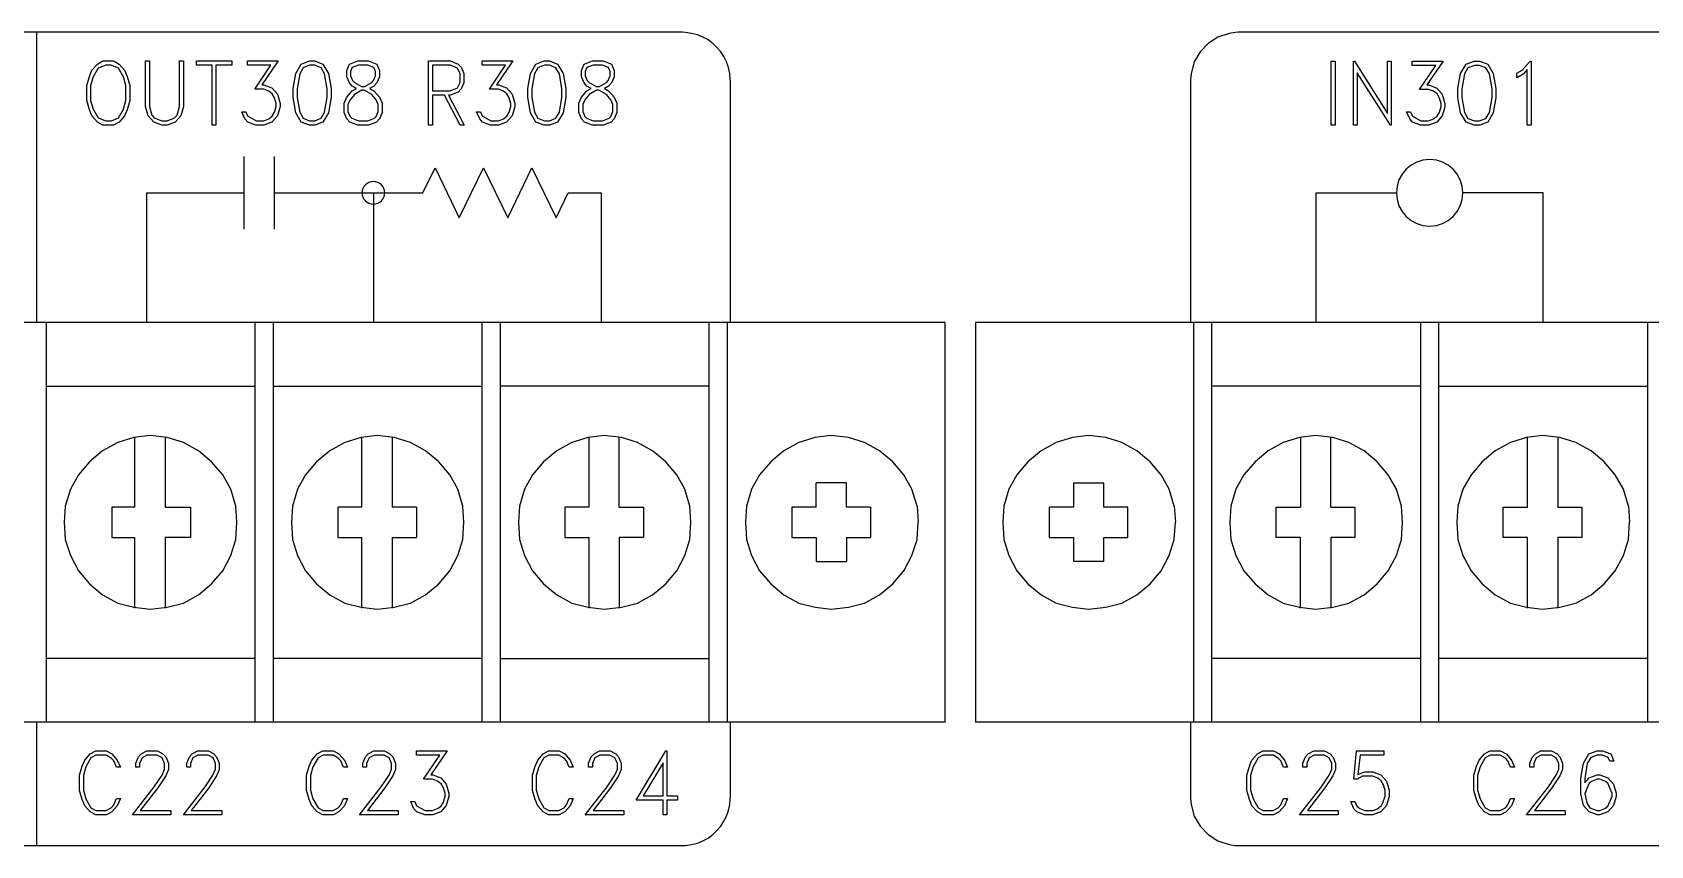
# Model space of a CAD drawing. Extents: x 3.4 to 20.6, y 5.2 to 12.5.
# Drawn here: x 11.954 to 14.627, y 7.528 to 8.871 of the extents above; entities that cross this region are included whole.
import ezdxf

# ---------------------------------------------------------------- set-up
doc = ezdxf.new("R2010")
doc.units = 0
doc.header["$MEASUREMENT"] = 0
doc.layers.get('0').update_dxf_attribs({"linetype": 'CONTINUOUS'})

msp = doc.modelspace()

# ---------------------------------------------------------------- linework, layer by layer
for points in [[(13.1067, 8.3917), (13.1067, 8.3934), (13.1067, 8.3986), (13.1067, 8.4068), (13.1067, 8.4179), (13.1067, 8.4314), (13.1067, 8.4472), (13.1067, 8.4649), (13.1067, 8.4843), (13.1067, 8.5051), (13.1067, 8.5269), (13.1067, 8.5727), (13.1067, 8.6194), (13.1067, 8.6648), (13.1067, 8.6862), (13.1067, 8.7064), (13.1067, 8.7252), (13.1067, 8.7422), (13.1067, 8.7571), (13.1067, 8.7697), (13.1067, 8.7796), (13.1067, 8.7867), (13.1067, 8.7905), (13.1067, 8.7911), (13.1066, 8.7932), (13.1057, 8.8033), (13.1036, 8.8131), (13.1004, 8.8223), (13.0961, 8.831), (13.0908, 8.839), (13.0846, 8.8464), (13.0776, 8.8529), (13.0698, 8.8586), (13.0613, 8.8633), (13.0523, 8.867), (13.0428, 8.8695), (13.0328, 8.8709), (13.0277, 8.8712), (13.0266, 8.8712), (13.0254, 8.8712), (13.023, 8.8712), (13.0194, 8.8712), (13.0145, 8.8712), (13.0085, 8.8712), (13.0012, 8.8712), (12.9927, 8.8712), (12.9831, 8.8712), (12.9723, 8.8712), (12.9603, 8.8712), (12.9472, 8.8712), (12.9329, 8.8712), (12.9176, 8.8712), (12.9011, 8.8712), (12.8836, 8.8712), (12.865, 8.8712), (12.8245, 8.8712), (12.7799, 8.8712), (12.7312, 8.8712), (12.6786, 8.8712), (12.622, 8.8712), (12.5617, 8.8712), (12.4978, 8.8712), (12.4302, 8.8712), (12.3592, 8.8712), (12.2848, 8.8712), (12.2072, 8.8712), (12.1263, 8.8712), (12.0424, 8.8712), (11.9555, 8.8712), (11.8658, 8.8712)], [(11.9612, 8.3917), (11.9612, 8.8712)], [(14.6559, 8.8712), (14.5984, 8.8712), (14.5428, 8.8712), (14.4893, 8.8712), (14.4379, 8.8712), (14.3886, 8.8712), (14.3416, 8.8712), (14.2969, 8.8712), (14.2545, 8.8712), (14.2146, 8.8712), (14.1772, 8.8712), (14.1423, 8.8712), (14.1101, 8.8712), (14.0805, 8.8712), (14.0537, 8.8712), (14.0298, 8.8712), (14.0087, 8.8712), (13.9906, 8.8712), (13.9755, 8.8712), (13.9635, 8.8712), (13.9547, 8.8712), (13.9491, 8.8712), (13.9456, 8.8712), (13.9405, 8.8709), (13.9305, 8.8695), (13.912, 8.8633), (13.8958, 8.8529), (13.8826, 8.839), (13.873, 8.8223), (13.8676, 8.8033), (13.8667, 8.7932), (13.8667, 8.7867), (13.8667, 8.7796), (13.8667, 8.7697), (13.8667, 8.7571), (13.8667, 8.7422), (13.8667, 8.7252), (13.8667, 8.7064), (13.8667, 8.6648), (13.8667, 8.5727), (13.8667, 8.5269), (13.8667, 8.4843), (13.8667, 8.4649), (13.8667, 8.4472), (13.8667, 8.4314), (13.8667, 8.4179), (13.8667, 8.4068), (13.8667, 8.3986), (13.8667, 8.3934), (13.8667, 8.3917)], [(12.1148, 8.7584), (12.1103, 8.7433), (12.106, 8.7331), (12.0971, 8.723), (12.0881, 8.7179), (12.0703, 8.7179), (12.0613, 8.723), (12.0524, 8.7331), (12.0481, 8.7433), (12.0436, 8.7584), (12.0436, 8.7834), (12.0481, 8.7985), (12.0524, 8.8087), (12.0613, 8.8188), (12.0703, 8.8239), (12.0881, 8.8239), (12.0971, 8.8188), (12.106, 8.8087), (12.1103, 8.7985), (12.1148, 8.7834), (12.1148, 8.7584)], [(12.2034, 8.7485), (12.1989, 8.7332), (12.1899, 8.723), (12.1766, 8.7179), (12.1677, 8.7179), (12.1543, 8.723), (12.1453, 8.7332), (12.1409, 8.7485), (12.1409, 8.8239), (12.1471, 8.8239), (12.1471, 8.7488), (12.1514, 8.7344), (12.1553, 8.7299), (12.1679, 8.725), (12.1763, 8.725), (12.1889, 8.7299), (12.1929, 8.7344), (12.1971, 8.7488), (12.1971, 8.8239), (12.2034, 8.8239), (12.2034, 8.7485)], [(12.2832, 8.8168), (12.2572, 8.8168), (12.2572, 8.7179), (12.251, 8.7179), (12.251, 8.8168), (12.225, 8.8168), (12.225, 8.8239), (12.2832, 8.8239), (12.2832, 8.8168)], [(12.3631, 8.7485), (12.3587, 8.7332), (12.3496, 8.723), (12.3363, 8.7179), (12.3231, 8.7179), (12.3097, 8.723), (12.305, 8.7282), (12.3, 8.7399), (12.3065, 8.7399), (12.3094, 8.733), (12.3234, 8.725), (12.336, 8.725), (12.3443, 8.7283), (12.3501, 8.7327), (12.354, 8.7393), (12.3568, 8.7488), (12.3568, 8.7534), (12.354, 8.7629), (12.3501, 8.7696), (12.3443, 8.7739), (12.336, 8.7772), (12.3212, 8.7772), (12.348, 8.8168), (12.3092, 8.8168), (12.3092, 8.8239), (12.3601, 8.8239), (12.333, 8.7844), (12.3363, 8.7844), (12.3496, 8.7793), (12.3587, 8.769), (12.3631, 8.7537), (12.3631, 8.7485)], [(12.4473, 8.7633), (12.443, 8.7383), (12.4339, 8.723), (12.4205, 8.7179), (12.4115, 8.7179), (12.3981, 8.723), (12.3891, 8.7383), (12.3847, 8.7633), (12.3847, 8.7785), (12.3891, 8.8034), (12.3981, 8.8188), (12.4115, 8.8239), (12.4205, 8.8239), (12.4339, 8.8188), (12.443, 8.8034), (12.4473, 8.7785), (12.4473, 8.7633)], [(12.5314, 8.7385), (12.527, 8.7282), (12.5223, 8.723), (12.509, 8.7179), (12.4914, 8.7179), (12.4781, 8.723), (12.4734, 8.7282), (12.4689, 8.7385), (12.4689, 8.7539), (12.4734, 8.7642), (12.4822, 8.7743), (12.4893, 8.7783), (12.4822, 8.7823), (12.4776, 8.7875), (12.4733, 8.7978), (12.4733, 8.8083), (12.4778, 8.8188), (12.4914, 8.8239), (12.509, 8.8239), (12.5226, 8.8188), (12.5271, 8.8083), (12.5271, 8.7978), (12.5227, 8.7875), (12.5181, 8.7823), (12.511, 8.7783), (12.5181, 8.7743), (12.527, 8.7642), (12.5314, 8.7539), (12.5314, 8.7385)], [(12.6673, 8.7179), (12.6606, 8.7179), (12.6347, 8.7673), (12.6146, 8.7673), (12.6146, 8.7179), (12.6084, 8.7179), (12.6084, 8.8239), (12.6441, 8.8239), (12.6574, 8.8188), (12.6621, 8.8137), (12.6665, 8.8033), (12.6665, 8.7879), (12.6621, 8.7776), (12.6574, 8.7724), (12.6441, 8.7673), (12.6414, 8.7673), (12.6673, 8.7179)], [(12.7507, 8.7485), (12.7463, 8.7332), (12.7372, 8.723), (12.7239, 8.7179), (12.7107, 8.7179), (12.6974, 8.723), (12.6927, 8.7282), (12.6876, 8.7399), (12.6941, 8.7399), (12.697, 8.733), (12.7111, 8.725), (12.7237, 8.725), (12.7319, 8.7283), (12.7377, 8.7327), (12.7416, 8.7393), (12.7444, 8.7488), (12.7444, 8.7534), (12.7416, 8.7629), (12.7377, 8.7696), (12.7319, 8.7739), (12.7237, 8.7772), (12.7088, 8.7772), (12.7356, 8.8168), (12.6968, 8.8168), (12.6968, 8.8239), (12.7477, 8.8239), (12.7206, 8.7844), (12.7239, 8.7844), (12.7372, 8.7793), (12.7463, 8.769), (12.7507, 8.7537), (12.7507, 8.7485)], [(12.8349, 8.7633), (12.8306, 8.7383), (12.8215, 8.723), (12.8081, 8.7179), (12.7992, 8.7179), (12.7857, 8.723), (12.7767, 8.7383), (12.7724, 8.7633), (12.7724, 8.7785), (12.7767, 8.8034), (12.7857, 8.8188), (12.7992, 8.8239), (12.8081, 8.8239), (12.8215, 8.8188), (12.8306, 8.8034), (12.8349, 8.7785), (12.8349, 8.7633)], [(12.919, 8.7385), (12.9146, 8.7282), (12.9099, 8.723), (12.8966, 8.7179), (12.879, 8.7179), (12.8657, 8.723), (12.861, 8.7282), (12.8565, 8.7385), (12.8565, 8.7539), (12.861, 8.7642), (12.8699, 8.7743), (12.8769, 8.7783), (12.8699, 8.7823), (12.8653, 8.7875), (12.8609, 8.7978), (12.8609, 8.8083), (12.8654, 8.8188), (12.879, 8.8239), (12.8966, 8.8239), (12.9102, 8.8188), (12.9148, 8.8083), (12.9148, 8.7978), (12.9103, 8.7875), (12.9057, 8.7823), (12.8986, 8.7783), (12.9057, 8.7743), (12.9146, 8.7642), (12.919, 8.7539), (12.919, 8.7385)], [(14.1055, 8.7177), (14.0992, 8.7177), (14.0992, 8.8238), (14.1055, 8.8238), (14.1055, 8.7177)], [(14.1984, 8.7177), (14.1968, 8.7177), (14.1421, 8.8043), (14.1421, 8.7177), (14.1358, 8.7177), (14.1358, 8.8238), (14.1373, 8.8238), (14.1921, 8.7372), (14.1921, 8.8238), (14.1984, 8.8238), (14.1984, 8.7177)], [(14.2869, 8.7483), (14.2825, 8.7331), (14.2734, 8.7228), (14.2601, 8.7177), (14.2469, 8.7177), (14.2335, 8.7228), (14.2288, 8.7281), (14.2237, 8.7397), (14.2303, 8.7397), (14.2332, 8.7328), (14.2472, 8.7249), (14.2598, 8.7249), (14.2681, 8.7282), (14.2739, 8.7325), (14.2778, 8.7391), (14.2806, 8.7487), (14.2806, 8.7533), (14.2778, 8.7627), (14.2739, 8.7694), (14.2681, 8.7738), (14.2598, 8.777), (14.245, 8.777), (14.2718, 8.8166), (14.233, 8.8166), (14.233, 8.8238), (14.2839, 8.8238), (14.2568, 8.7843), (14.2601, 8.7843), (14.2734, 8.7792), (14.2825, 8.7688), (14.2869, 8.7536), (14.2869, 8.7483)], [(14.371, 8.7632), (14.3668, 8.7382), (14.3577, 8.7228), (14.3443, 8.7177), (14.3353, 8.7177), (14.3219, 8.7228), (14.3129, 8.7382), (14.3085, 8.7632), (14.3085, 8.7783), (14.3129, 8.8033), (14.3219, 8.8187), (14.3353, 8.8238), (14.3443, 8.8238), (14.3577, 8.8187), (14.3668, 8.8033), (14.371, 8.7783), (14.371, 8.7632)], [(14.4293, 8.7177), (14.423, 8.7177), (14.423, 8.81), (14.4159, 8.8019), (14.4057, 8.7961), (14.4057, 8.8036), (14.4147, 8.8088), (14.4279, 8.8238), (14.4293, 8.8238), (14.4293, 8.7177)], [(12.1085, 8.7587), (12.1085, 8.7831), (12.1044, 8.7975), (12.0959, 8.8119), (12.0834, 8.8168), (12.075, 8.8168), (12.0625, 8.8119), (12.0541, 8.7975), (12.0499, 8.7831), (12.0499, 8.7587), (12.0541, 8.7443), (12.0625, 8.7299), (12.075, 8.725), (12.0844, 8.725), (12.0959, 8.7299), (12.1044, 8.7443), (12.1085, 8.7587)], [(12.441, 8.7636), (12.441, 8.7781), (12.4366, 8.8026), (12.4308, 8.8126), (12.4202, 8.8168), (12.4118, 8.8168), (12.4012, 8.8126), (12.3954, 8.8026), (12.391, 8.7781), (12.391, 8.7636), (12.3954, 8.7392), (12.4012, 8.7292), (12.4118, 8.725), (12.4202, 8.725), (12.4308, 8.7292), (12.4366, 8.7392), (12.441, 8.7636)], [(12.5208, 8.7995), (12.5208, 8.8065), (12.5181, 8.8129), (12.5079, 8.8168), (12.4924, 8.8168), (12.4822, 8.8129), (12.4795, 8.8065), (12.4795, 8.7995), (12.4828, 8.7917), (12.486, 8.7882), (12.4976, 8.7817), (12.5028, 8.7817), (12.5144, 8.7882), (12.5175, 8.7917), (12.5208, 8.7995)], [(12.6603, 8.7885), (12.6603, 8.8027), (12.6562, 8.8119), (12.6438, 8.8168), (12.6146, 8.8168), (12.6146, 8.7745), (12.6438, 8.7745), (12.6562, 8.7793), (12.6603, 8.7885)], [(12.8286, 8.7636), (12.8286, 8.7781), (12.8243, 8.8026), (12.8185, 8.8126), (12.8078, 8.8168), (12.7995, 8.8168), (12.7888, 8.8126), (12.783, 8.8026), (12.7786, 8.7781), (12.7786, 8.7636), (12.783, 8.7392), (12.7888, 8.7292), (12.7995, 8.725), (12.8078, 8.725), (12.8185, 8.7292), (12.8243, 8.7392), (12.8286, 8.7636)], [(12.9084, 8.7995), (12.9084, 8.8065), (12.9057, 8.8129), (12.8956, 8.8168), (12.88, 8.8168), (12.8699, 8.8129), (12.8671, 8.8065), (12.8671, 8.7995), (12.8705, 8.7917), (12.8736, 8.7882), (12.8852, 8.7817), (12.8904, 8.7817), (12.902, 8.7882), (12.9051, 8.7917), (12.9084, 8.7995)], [(14.3648, 8.7635), (14.3648, 8.778), (14.3604, 8.8025), (14.3546, 8.8125), (14.344, 8.8166), (14.3356, 8.8166), (14.3249, 8.8125), (14.3191, 8.8025), (14.3148, 8.778), (14.3148, 8.7635), (14.3191, 8.739), (14.3249, 8.729), (14.3356, 8.7249), (14.344, 8.7249), (14.3546, 8.729), (14.3604, 8.739), (14.3648, 8.7635)], [(12.5251, 8.7402), (12.5251, 8.7522), (12.5218, 8.7599), (12.5144, 8.7684), (12.502, 8.7754), (12.4983, 8.7754), (12.486, 8.7684), (12.4786, 8.7599), (12.4752, 8.7522), (12.4752, 8.7402), (12.4786, 8.7324), (12.4814, 8.7293), (12.4924, 8.725), (12.5079, 8.725), (12.5189, 8.7293), (12.5218, 8.7324), (12.5251, 8.7402)], [(12.9128, 8.7402), (12.9128, 8.7522), (12.9095, 8.7599), (12.902, 8.7684), (12.8896, 8.7754), (12.8859, 8.7754), (12.8736, 8.7684), (12.8662, 8.7599), (12.8628, 8.7522), (12.8628, 8.7402), (12.8662, 8.7324), (12.869, 8.7293), (12.88, 8.725), (12.8956, 8.725), (12.9065, 8.7293), (12.9095, 8.7324), (12.9128, 8.7402)], [(12.3034, 8.666), (12.3034, 8.546)], [(12.3534, 8.666), (12.3534, 8.546)], [(12.3534, 8.606), (12.599, 8.606), (12.619, 8.6473), (12.659, 8.5648), (12.699, 8.6473), (12.739, 8.5648), (12.779, 8.6473), (12.819, 8.5648), (12.839, 8.606), (12.8932, 8.606), (12.8932, 8.3917)], [(12.1432, 8.3917), (12.1432, 8.606), (12.3034, 8.606)], [(12.5171, 8.606), (12.5171, 8.3917)], [(14.0742, 8.3917), (14.0742, 8.606), (14.2067, 8.606)], [(14.4492, 8.3917), (14.4492, 8.606), (14.3167, 8.606)], [(13.4617, 7.7317), (13.4617, 8.3917), (3.7117, 8.3917), (3.7117, 7.7317)], [(11.9767, 8.3917), (11.9767, 7.7317)], [(12.3217, 7.7317), (12.3217, 8.3917)], [(12.3517, 8.3917), (12.3517, 7.7317)], [(12.6967, 7.7317), (12.6967, 8.3917)], [(12.7267, 8.3917), (12.7267, 7.7317)], [(13.0717, 7.7317), (13.0717, 8.3917)], [(13.1017, 8.3917), (13.1017, 7.7317)], [(20.2617, 7.7317), (20.2617, 8.3917), (13.5117, 8.3917), (13.5117, 7.7317)], [(13.8717, 8.3917), (13.8717, 7.7317)], [(13.9017, 7.7317), (13.9017, 8.3917)], [(14.2467, 8.3917), (14.2467, 7.7317)], [(14.2767, 7.7317), (14.2767, 8.3917)], [(14.6217, 8.3917), (14.6217, 7.7317)], [(11.9767, 8.2867), (12.3217, 8.2867)], [(12.3517, 8.2867), (12.6967, 8.2867)], [(13.0717, 8.2867), (12.7267, 8.2867)], [(14.2467, 8.2867), (13.9017, 8.2867)], [(14.2767, 8.2867), (14.6217, 8.2867)], [(12.2917, 8.0617), (12.29, 8.0883), (12.2817, 8.1167), (12.2683, 8.14), (12.25, 8.1617), (12.2283, 8.18), (12.2033, 8.1933), (12.1767, 8.2017), (12.1483, 8.205), (12.1217, 8.2017), (12.095, 8.1933), (12.07, 8.18), (12.0483, 8.1617), (12.03, 8.14), (12.0167, 8.1167), (12.0083, 8.0883), (12.0067, 8.0617), (12.0083, 8.0333), (12.0167, 8.0067), (12.03, 7.9817), (12.0483, 7.96), (12.07, 7.9417), (12.095, 7.9283), (12.1217, 7.9217), (12.1483, 7.9183), (12.1767, 7.9217), (12.2033, 7.9283), (12.2283, 7.9417), (12.25, 7.96), (12.2683, 7.9817), (12.2817, 8.0067), (12.29, 8.0333), (12.2917, 8.0617)], [(12.1233, 8.0867), (12.1233, 8.2017)], [(12.1733, 8.2017), (12.1733, 8.0867)], [(12.6667, 8.0617), (12.665, 8.0883), (12.6567, 8.1167), (12.6433, 8.14), (12.625, 8.1617), (12.6033, 8.18), (12.5783, 8.1933), (12.5517, 8.2017), (12.5233, 8.205), (12.4967, 8.2017), (12.47, 8.1933), (12.445, 8.18), (12.4233, 8.1617), (12.405, 8.14), (12.3917, 8.1167), (12.3833, 8.0883), (12.3817, 8.0617), (12.3833, 8.0333), (12.3917, 8.0067), (12.405, 7.9817), (12.4233, 7.96), (12.445, 7.9417), (12.47, 7.9283), (12.4967, 7.9217), (12.5233, 7.9183), (12.5517, 7.9217), (12.5783, 7.9283), (12.6033, 7.9417), (12.625, 7.96), (12.6433, 7.9817), (12.6567, 8.0067), (12.665, 8.0333), (12.6667, 8.0617)], [(12.4983, 8.0867), (12.4983, 8.2017)], [(12.5483, 8.2017), (12.5483, 8.0867)], [(13.0417, 8.0617), (13.04, 8.0883), (13.0317, 8.1167), (13.0183, 8.14), (13, 8.1617), (12.9783, 8.18), (12.9533, 8.1933), (12.9267, 8.2017), (12.8983, 8.205), (12.8717, 8.2017), (12.845, 8.1933), (12.82, 8.18), (12.7983, 8.1617), (12.78, 8.14), (12.7667, 8.1167), (12.7583, 8.0883), (12.7567, 8.0617), (12.7583, 8.0333), (12.7667, 8.0067), (12.78, 7.9817), (12.7983, 7.96), (12.82, 7.9417), (12.845, 7.9283), (12.8717, 7.9217), (12.8983, 7.9183), (12.9267, 7.9217), (12.9533, 7.9283), (12.9783, 7.9417), (13, 7.96), (13.0183, 7.9817), (13.0317, 8.0067), (13.04, 8.0333), (13.0417, 8.0617)], [(12.8733, 8.0867), (12.8733, 8.2017)], [(12.9233, 8.0867), (12.9233, 8.2017)], [(13.415, 8.0883), (13.4067, 8.1167), (13.3933, 8.14), (13.375, 8.1617), (13.3533, 8.18), (13.3283, 8.1933), (13.3017, 8.2017), (13.2733, 8.205), (13.2467, 8.2017), (13.22, 8.1933), (13.195, 8.18), (13.1733, 8.1617), (13.155, 8.14), (13.1417, 8.1167), (13.1333, 8.0883), (13.1317, 8.0617), (13.1333, 8.0333), (13.1417, 8.0067), (13.155, 7.9817), (13.1733, 7.96), (13.195, 7.9417), (13.22, 7.9283), (13.2467, 7.9217), (13.2733, 7.9183), (13.3017, 7.9217), (13.3283, 7.9283), (13.3533, 7.9417), (13.375, 7.96), (13.3933, 7.9817), (13.4067, 8.0067), (13.415, 8.0333), (13.4167, 8.0617)], [(13.84, 8.0883), (13.8317, 8.1167), (13.8183, 8.14), (13.8, 8.1617), (13.7783, 8.18), (13.7533, 8.1933), (13.7267, 8.2017), (13.6983, 8.205), (13.6717, 8.2017), (13.645, 8.1933), (13.62, 8.18), (13.5983, 8.1617), (13.58, 8.14), (13.5667, 8.1167), (13.5583, 8.0883), (13.5567, 8.0617), (13.5583, 8.0333), (13.5667, 8.0067), (13.58, 7.9817), (13.5983, 7.96), (13.62, 7.9417), (13.645, 7.9283), (13.6717, 7.9217), (13.6983, 7.9183), (13.7267, 7.9217), (13.7533, 7.9283), (13.7783, 7.9417), (13.8, 7.96), (13.8183, 7.9817), (13.8317, 8.0067), (13.84, 8.0333), (13.8417, 8.0617)], [(14.2167, 8.0617), (14.215, 8.0883), (14.2067, 8.1167), (14.1933, 8.14), (14.175, 8.1617), (14.1533, 8.18), (14.1283, 8.1933), (14.1017, 8.2017), (14.0733, 8.205), (14.0467, 8.2017), (14.02, 8.1933), (13.995, 8.18), (13.9733, 8.1617), (13.955, 8.14), (13.9417, 8.1167), (13.9333, 8.0883), (13.9317, 8.0617), (13.9333, 8.0333), (13.9417, 8.0067), (13.955, 7.9817), (13.9733, 7.96), (13.995, 7.9417), (14.02, 7.9283), (14.0467, 7.9217), (14.0733, 7.9183), (14.1017, 7.9217), (14.1283, 7.9283), (14.1533, 7.9417), (14.175, 7.96), (14.1933, 7.9817), (14.2067, 8.0067), (14.215, 8.0333), (14.2167, 8.0617)], [(14.0483, 8.2017), (14.0483, 8.0867)], [(14.0983, 8.0867), (14.0983, 8.2017)], [(14.59, 8.0883), (14.5817, 8.1167), (14.5683, 8.14), (14.55, 8.1617), (14.5283, 8.18), (14.5033, 8.1933), (14.4767, 8.2017), (14.4483, 8.205), (14.4217, 8.2017), (14.395, 8.1933), (14.37, 8.18), (14.3483, 8.1617), (14.33, 8.14), (14.3167, 8.1167), (14.3083, 8.0883), (14.3067, 8.0617), (14.3083, 8.0333), (14.3167, 8.0067), (14.33, 7.9817), (14.3483, 7.96), (14.37, 7.9417), (14.395, 7.9283), (14.4217, 7.9217), (14.4483, 7.9183), (14.4767, 7.9217), (14.5033, 7.9283), (14.5283, 7.9417), (14.55, 7.96), (14.5683, 7.9817), (14.5817, 8.0067), (14.59, 8.0333), (14.5917, 8.0617)], [(14.4233, 8.0867), (14.4233, 8.2017)], [(14.4733, 8.2017), (14.4733, 8.0867), (14.5133, 8.0867), (14.5133, 8.0367), (14.4733, 8.0367)], [(13.2983, 8.1267), (13.2483, 8.1267)], [(13.2483, 8.0867), (13.2483, 8.1267)], [(13.2983, 8.0867), (13.2983, 8.1267)], [(13.6733, 8.1267), (13.7233, 8.1267)], [(13.6733, 8.1267), (13.6733, 8.0867)], [(13.7233, 8.0867), (13.7233, 8.1267)], [(12.1233, 8.0867), (12.085, 8.0867)], [(12.085, 8.0867), (12.085, 8.0367), (12.1233, 8.0367)], [(12.1733, 8.0867), (12.215, 8.0867)], [(12.215, 8.0867), (12.215, 8.0367)], [(12.4983, 8.0867), (12.4583, 8.0867)], [(12.4583, 8.0867), (12.4583, 8.0367), (12.4983, 8.0367)], [(12.5883, 8.0867), (12.5483, 8.0867)], [(12.5883, 8.0867), (12.5883, 8.0367)], [(12.8733, 8.0867), (12.8333, 8.0867)], [(12.8333, 8.0867), (12.8333, 8.0367), (12.8733, 8.0367)], [(12.9233, 8.0867), (12.9633, 8.0867)], [(12.9633, 8.0867), (12.9633, 8.0367)], [(13.2483, 8.0867), (13.2083, 8.0867), (13.2083, 8.0367)], [(13.3383, 8.0867), (13.2983, 8.0867)], [(13.3383, 8.0867), (13.3383, 8.0367)], [(13.415, 8.0883), (13.4167, 8.0617)], [(13.6733, 8.0867), (13.6333, 8.0867)], [(13.6333, 8.0867), (13.6333, 8.0367), (13.6733, 8.0367)], [(13.7633, 8.0867), (13.7233, 8.0867)], [(13.7633, 8.0367), (13.7633, 8.0867)], [(13.84, 8.0883), (13.8417, 8.0617)], [(14.0483, 8.0367), (14.0083, 8.0367), (14.0083, 8.0867), (14.0483, 8.0867)], [(14.0983, 8.0867), (14.1383, 8.0867), (14.1383, 8.0367), (14.0983, 8.0367)], [(14.4233, 8.0367), (14.3833, 8.0367), (14.3833, 8.0867), (14.4233, 8.0867)], [(14.59, 8.0883), (14.5917, 8.0617)], [(12.1233, 7.92), (12.1233, 8.0367)], [(12.215, 8.0367), (12.1733, 8.0367)], [(12.1733, 8.0367), (12.1733, 7.92)], [(12.4983, 7.92), (12.4983, 8.0367)], [(12.5483, 8.0367), (12.5483, 7.92)], [(12.5483, 8.0367), (12.5883, 8.0367)], [(12.8733, 7.92), (12.8733, 8.0367)], [(12.9633, 8.0367), (12.9233, 8.0367)], [(12.9233, 8.0367), (12.9233, 7.92)], [(13.2083, 8.0367), (13.2483, 8.0367)], [(13.2483, 8.0367), (13.2483, 7.9967), (13.2983, 7.9967)], [(13.2983, 8.0367), (13.3383, 8.0367)], [(13.2983, 8.0367), (13.2983, 7.9967)], [(13.6733, 8.0367), (13.6733, 7.9967)], [(13.7233, 7.9967), (13.7233, 8.0367)], [(13.7233, 8.0367), (13.7633, 8.0367)], [(14.0483, 7.92), (14.0483, 8.0367)], [(14.0983, 8.0367), (14.0983, 7.92)], [(14.4233, 7.92), (14.4233, 8.0367)], [(14.4733, 8.0367), (14.4733, 7.92)], [(13.7233, 7.9967), (13.6733, 7.9967)], [(12.3217, 7.8367), (11.9767, 7.8367)], [(12.6967, 7.8367), (12.3517, 7.8367)], [(12.7267, 7.8367), (13.0717, 7.8367)], [(14.2467, 7.8367), (13.9017, 7.8367)], [(14.6217, 7.8367), (14.2767, 7.8367)], [(13.4617, 7.7317), (3.7117, 7.7317)], [(11.8658, 7.5275), (11.9555, 7.5275), (12.0424, 7.5275), (12.1263, 7.5275), (12.2072, 7.5275), (12.2848, 7.5275), (12.3592, 7.5275), (12.4302, 7.5275), (12.4978, 7.5275), (12.5617, 7.5275), (12.622, 7.5275), (12.6786, 7.5275), (12.7312, 7.5275), (12.7799, 7.5275), (12.8245, 7.5275), (12.865, 7.5275), (12.8836, 7.5275), (12.9011, 7.5275), (12.9176, 7.5275), (12.9329, 7.5275), (12.9472, 7.5275), (12.9603, 7.5275), (12.9723, 7.5275), (12.9831, 7.5275), (12.9927, 7.5275), (13.0012, 7.5275), (13.0085, 7.5275), (13.0145, 7.5275), (13.0194, 7.5275), (13.023, 7.5275), (13.0254, 7.5275), (13.0266, 7.5275), (13.0277, 7.5275), (13.0328, 7.5278), (13.0428, 7.5292), (13.0523, 7.5317), (13.0613, 7.5354), (13.0698, 7.5401), (13.0776, 7.5458), (13.0846, 7.5523), (13.0908, 7.5597), (13.0961, 7.5677), (13.1004, 7.5764), (13.1036, 7.5856), (13.1057, 7.5954), (13.1066, 7.6055), (13.1067, 7.6075), (13.1067, 7.6077), (13.1067, 7.6089), (13.1067, 7.6142), (13.1067, 7.6228), (13.1067, 7.6339), (13.1067, 7.6468), (13.1067, 7.6754), (13.1067, 7.7029), (13.1067, 7.7144), (13.1067, 7.7235), (13.1067, 7.7295), (13.1067, 7.7317)], [(11.9612, 7.5275), (11.9612, 7.7317)], [(20.2617, 7.7317), (13.5117, 7.7317)], [(13.8667, 7.7317), (13.8667, 7.7295), (13.8667, 7.7235), (13.8667, 7.7144), (13.8667, 7.7029), (13.8667, 7.6468), (13.8667, 7.6339), (13.8667, 7.6228), (13.8667, 7.6142), (13.8667, 7.6089), (13.8667, 7.6077), (13.8667, 7.6075), (13.8667, 7.6055), (13.8676, 7.5954), (13.873, 7.5764), (13.8826, 7.5597), (13.8958, 7.5458), (13.912, 7.5354), (13.9305, 7.5292), (13.9405, 7.5278), (13.9456, 7.5275), (13.9491, 7.5275), (13.9547, 7.5275), (13.9635, 7.5275), (13.9755, 7.5275), (13.9906, 7.5275), (14.0087, 7.5275), (14.0298, 7.5275), (14.0537, 7.5275), (14.0805, 7.5275), (14.1101, 7.5275), (14.1423, 7.5275), (14.1772, 7.5275), (14.2146, 7.5275), (14.2545, 7.5275), (14.2969, 7.5275), (14.3416, 7.5275), (14.3886, 7.5275), (14.4379, 7.5275), (14.4893, 7.5275), (14.5428, 7.5275), (14.5984, 7.5275), (14.6559, 7.5275)], [(12.0993, 7.6052), (12.0942, 7.5934), (12.0853, 7.5833), (12.0763, 7.5782), (12.0585, 7.5782), (12.0495, 7.5833), (12.0406, 7.5934), (12.0363, 7.6036), (12.0318, 7.6187), (12.0318, 7.6437), (12.0363, 7.6588), (12.0406, 7.669), (12.0495, 7.6792), (12.0585, 7.6843), (12.0763, 7.6843), (12.0853, 7.6792), (12.0942, 7.669), (12.0993, 7.6573), (12.0927, 7.6573), (12.0882, 7.6676), (12.0841, 7.6723), (12.0758, 7.6771), (12.059, 7.6771), (12.0507, 7.6724), (12.0423, 7.6579), (12.0381, 7.6434), (12.0381, 7.619), (12.0423, 7.6046), (12.0507, 7.5901), (12.059, 7.5854), (12.0758, 7.5854), (12.0841, 7.5902), (12.0882, 7.5949), (12.0927, 7.6052), (12.0993, 7.6052)], [(12.1828, 7.5782), (12.1191, 7.5782), (12.1552, 7.6245), (12.1681, 7.6441), (12.1722, 7.6538), (12.1722, 7.6631), (12.1682, 7.6724), (12.16, 7.6771), (12.1432, 7.6771), (12.135, 7.6724), (12.1309, 7.6631), (12.1309, 7.6573), (12.1247, 7.6573), (12.1247, 7.6636), (12.1291, 7.674), (12.1337, 7.6792), (12.1427, 7.6843), (12.1605, 7.6843), (12.1695, 7.6792), (12.1741, 7.674), (12.1785, 7.6636), (12.1785, 7.6532), (12.1741, 7.643), (12.161, 7.6231), (12.1322, 7.5854), (12.1828, 7.5854), (12.1828, 7.5782)], [(12.267, 7.5782), (12.2033, 7.5782), (12.2394, 7.6245), (12.2522, 7.6441), (12.2564, 7.6538), (12.2564, 7.6631), (12.2523, 7.6724), (12.2441, 7.6771), (12.2274, 7.6771), (12.2192, 7.6724), (12.2151, 7.6631), (12.2151, 7.6573), (12.2088, 7.6573), (12.2088, 7.6636), (12.2132, 7.674), (12.2178, 7.6792), (12.2269, 7.6843), (12.2447, 7.6843), (12.2537, 7.6792), (12.2583, 7.674), (12.2627, 7.6636), (12.2627, 7.6532), (12.2583, 7.643), (12.2452, 7.6231), (12.2164, 7.5854), (12.267, 7.5854), (12.267, 7.5782)], [(12.4743, 7.6052), (12.4692, 7.5934), (12.4603, 7.5833), (12.4513, 7.5782), (12.4335, 7.5782), (12.4245, 7.5833), (12.4156, 7.5934), (12.4113, 7.6036), (12.4068, 7.6187), (12.4068, 7.6437), (12.4113, 7.6588), (12.4156, 7.669), (12.4245, 7.6792), (12.4335, 7.6843), (12.4513, 7.6843), (12.4603, 7.6792), (12.4692, 7.669), (12.4743, 7.6573), (12.4677, 7.6573), (12.4632, 7.6676), (12.4591, 7.6723), (12.4508, 7.6771), (12.434, 7.6771), (12.4257, 7.6724), (12.4173, 7.6579), (12.4131, 7.6434), (12.4131, 7.619), (12.4173, 7.6046), (12.4257, 7.5901), (12.434, 7.5854), (12.4508, 7.5854), (12.4591, 7.5902), (12.4632, 7.5949), (12.4677, 7.6052), (12.4743, 7.6052)], [(12.5578, 7.5782), (12.4941, 7.5782), (12.5302, 7.6245), (12.5431, 7.6441), (12.5472, 7.6538), (12.5472, 7.6631), (12.5432, 7.6724), (12.535, 7.6771), (12.5182, 7.6771), (12.51, 7.6724), (12.5059, 7.6631), (12.5059, 7.6573), (12.4997, 7.6573), (12.4997, 7.6636), (12.5041, 7.674), (12.5087, 7.6792), (12.5177, 7.6843), (12.5355, 7.6843), (12.5445, 7.6792), (12.5491, 7.674), (12.5535, 7.6636), (12.5535, 7.6532), (12.5491, 7.643), (12.536, 7.6231), (12.5072, 7.5854), (12.5578, 7.5854), (12.5578, 7.5782)], [(12.642, 7.6088), (12.6376, 7.5936), (12.6285, 7.5833), (12.6152, 7.5782), (12.602, 7.5782), (12.5887, 7.5833), (12.584, 7.5885), (12.5789, 7.6002), (12.5854, 7.6002), (12.5884, 7.5933), (12.6024, 7.5854), (12.615, 7.5854), (12.6232, 7.5887), (12.629, 7.593), (12.6329, 7.5996), (12.6357, 7.6092), (12.6357, 7.6138), (12.6329, 7.6232), (12.629, 7.6299), (12.6232, 7.6343), (12.615, 7.6375), (12.6001, 7.6375), (12.6269, 7.6771), (12.5881, 7.6771), (12.5881, 7.6843), (12.6391, 7.6843), (12.6119, 7.6447), (12.6152, 7.6447), (12.6285, 7.6396), (12.6376, 7.6293), (12.642, 7.6141), (12.642, 7.6088)], [(12.8472, 7.6052), (12.8421, 7.5934), (12.8333, 7.5833), (12.8242, 7.5782), (12.8064, 7.5782), (12.7974, 7.5833), (12.7885, 7.5934), (12.7842, 7.6036), (12.7797, 7.6187), (12.7797, 7.6437), (12.7842, 7.6588), (12.7885, 7.669), (12.7974, 7.6792), (12.8064, 7.6843), (12.8242, 7.6843), (12.8333, 7.6792), (12.8421, 7.669), (12.8472, 7.6573), (12.8407, 7.6573), (12.8361, 7.6676), (12.832, 7.6723), (12.8237, 7.6771), (12.8069, 7.6771), (12.7986, 7.6724), (12.7902, 7.6579), (12.786, 7.6434), (12.786, 7.619), (12.7902, 7.6046), (12.7986, 7.5901), (12.8069, 7.5854), (12.8237, 7.5854), (12.832, 7.5902), (12.8361, 7.5949), (12.8407, 7.6052), (12.8472, 7.6052)], [(12.9308, 7.5782), (12.867, 7.5782), (12.9031, 7.6245), (12.916, 7.6441), (12.9201, 7.6538), (12.9201, 7.6631), (12.9161, 7.6724), (12.9079, 7.6771), (12.8911, 7.6771), (12.883, 7.6724), (12.8789, 7.6631), (12.8789, 7.6573), (12.8726, 7.6573), (12.8726, 7.6636), (12.877, 7.674), (12.8816, 7.6792), (12.8906, 7.6843), (12.9084, 7.6843), (12.9174, 7.6792), (12.922, 7.674), (12.9265, 7.6636), (12.9265, 7.6532), (12.922, 7.643), (12.9089, 7.6231), (12.8801, 7.5854), (12.9308, 7.5854), (12.9308, 7.5782)], [(13.0193, 7.6029), (13.002, 7.6029), (13.002, 7.5782), (12.9957, 7.5782), (12.9957, 7.6029), (12.9513, 7.6029), (13.0004, 7.6843), (13.002, 7.6843), (13.002, 7.6101), (13.0193, 7.6101), (13.0193, 7.6029)], [(14.0269, 7.6052), (14.0219, 7.5934), (14.013, 7.5833), (14.0039, 7.5782), (13.9861, 7.5782), (13.9771, 7.5833), (13.9682, 7.5934), (13.9639, 7.6036), (13.9595, 7.6187), (13.9595, 7.6437), (13.9639, 7.6588), (13.9682, 7.669), (13.9771, 7.6792), (13.9861, 7.6843), (14.0039, 7.6843), (14.013, 7.6792), (14.0219, 7.669), (14.0269, 7.6573), (14.0204, 7.6573), (14.0158, 7.6676), (14.0117, 7.6723), (14.0034, 7.6771), (13.9867, 7.6771), (13.9783, 7.6724), (13.97, 7.6579), (13.9657, 7.6434), (13.9657, 7.619), (13.97, 7.6046), (13.9783, 7.5901), (13.9867, 7.5854), (14.0034, 7.5854), (14.0117, 7.5902), (14.0158, 7.5949), (14.0204, 7.6052), (14.0269, 7.6052)], [(14.1105, 7.5782), (14.0468, 7.5782), (14.0828, 7.6245), (14.0957, 7.6441), (14.0999, 7.6538), (14.0999, 7.6631), (14.0958, 7.6724), (14.0876, 7.6771), (14.0708, 7.6771), (14.0627, 7.6724), (14.0586, 7.6631), (14.0586, 7.6573), (14.0523, 7.6573), (14.0523, 7.6636), (14.0567, 7.674), (14.0613, 7.6792), (14.0704, 7.6843), (14.0882, 7.6843), (14.0972, 7.6792), (14.1017, 7.674), (14.1062, 7.6636), (14.1062, 7.6532), (14.1017, 7.643), (14.0887, 7.6231), (14.0599, 7.5854), (14.1105, 7.5854), (14.1105, 7.5782)], [(14.1947, 7.6088), (14.1903, 7.5936), (14.1812, 7.5833), (14.1679, 7.5782), (14.1546, 7.5782), (14.1413, 7.5833), (14.1366, 7.5885), (14.1315, 7.6002), (14.138, 7.6002), (14.1414, 7.5925), (14.1466, 7.5887), (14.1549, 7.5854), (14.1676, 7.5854), (14.1755, 7.5883), (14.1822, 7.5937), (14.1846, 7.598), (14.1884, 7.6092), (14.1884, 7.6187), (14.1855, 7.6282), (14.1817, 7.6348), (14.1759, 7.6392), (14.1676, 7.6425), (14.1507, 7.6425), (14.142, 7.6375), (14.1364, 7.6375), (14.1409, 7.6843), (14.186, 7.6843), (14.186, 7.6771), (14.147, 7.6771), (14.143, 7.6453), (14.1546, 7.6496), (14.1679, 7.6496), (14.1812, 7.6446), (14.1903, 7.6343), (14.1947, 7.619), (14.1947, 7.6088)], [(14.4019, 7.6052), (14.3969, 7.5934), (14.388, 7.5833), (14.3789, 7.5782), (14.3611, 7.5782), (14.3521, 7.5833), (14.3432, 7.5934), (14.3389, 7.6036), (14.3345, 7.6187), (14.3345, 7.6437), (14.3389, 7.6588), (14.3432, 7.669), (14.3521, 7.6792), (14.3611, 7.6843), (14.3789, 7.6843), (14.388, 7.6792), (14.3969, 7.669), (14.4019, 7.6573), (14.3954, 7.6573), (14.3908, 7.6676), (14.3867, 7.6723), (14.3784, 7.6771), (14.3617, 7.6771), (14.3533, 7.6724), (14.345, 7.6579), (14.3407, 7.6434), (14.3407, 7.619), (14.345, 7.6046), (14.3533, 7.5901), (14.3617, 7.5854), (14.3784, 7.5854), (14.3867, 7.5902), (14.3908, 7.5949), (14.3954, 7.6052), (14.4019, 7.6052)], [(14.4855, 7.5782), (14.4218, 7.5782), (14.4578, 7.6245), (14.4707, 7.6441), (14.4749, 7.6538), (14.4749, 7.6631), (14.4708, 7.6724), (14.4626, 7.6771), (14.4458, 7.6771), (14.4377, 7.6724), (14.4336, 7.6631), (14.4336, 7.6573), (14.4273, 7.6573), (14.4273, 7.6636), (14.4317, 7.674), (14.4363, 7.6792), (14.4454, 7.6843), (14.4632, 7.6843), (14.4722, 7.6792), (14.4767, 7.674), (14.4812, 7.6636), (14.4812, 7.6532), (14.4767, 7.643), (14.4637, 7.6231), (14.4349, 7.5854), (14.4855, 7.5854), (14.4855, 7.5782)], [(14.5697, 7.6088), (14.5653, 7.5936), (14.5562, 7.5833), (14.5429, 7.5782), (14.5383, 7.5782), (14.5249, 7.5833), (14.5159, 7.5936), (14.5115, 7.6138), (14.5115, 7.6388), (14.5158, 7.6638), (14.5248, 7.6792), (14.5383, 7.6843), (14.5472, 7.6843), (14.5608, 7.6792), (14.566, 7.6672), (14.5594, 7.6672), (14.5567, 7.6732), (14.5469, 7.6771), (14.5385, 7.6771), (14.5279, 7.6729), (14.5221, 7.663), (14.5178, 7.6385), (14.5178, 7.6314), (14.5249, 7.6396), (14.5383, 7.6447), (14.5429, 7.6447), (14.5562, 7.6396), (14.5653, 7.6293), (14.5697, 7.6141), (14.5697, 7.6088)], [(12.9957, 7.6101), (12.9957, 7.6645), (12.9625, 7.6101), (12.9957, 7.6101)], [(14.5634, 7.6093), (14.5634, 7.6136), (14.5561, 7.6305), (14.5509, 7.6343), (14.5426, 7.6375), (14.5385, 7.6375), (14.5302, 7.6343), (14.5251, 7.6305), (14.5178, 7.6138), (14.5211, 7.5985), (14.526, 7.5902), (14.5385, 7.5854), (14.5426, 7.5854), (14.5509, 7.5887), (14.5561, 7.5925), (14.5634, 7.6093)]]:
    msp.add_lwpolyline(points)
for points in [[(14.2067, 8.606), (14.2078, 8.5949), (14.211, 8.5846), (14.2161, 8.5753), (14.2228, 8.5671), (14.2309, 8.5604), (14.2403, 8.5554), (14.2506, 8.5521), (14.2617, 8.551), (14.2728, 8.5521), (14.2831, 8.5554), (14.2924, 8.5604), (14.3006, 8.5671), (14.3073, 8.5753), (14.3123, 8.5846), (14.3155, 8.5949), (14.3167, 8.606), (14.3155, 8.6171), (14.3123, 8.6274), (14.3073, 8.6368), (14.3006, 8.6449), (14.2924, 8.6516), (14.2831, 8.6567), (14.2728, 8.6599), (14.2617, 8.661), (14.2506, 8.6599), (14.2403, 8.6567), (14.2309, 8.6516), (14.2228, 8.6449), (14.2161, 8.6368), (14.211, 8.6274), (14.2078, 8.6171)], [(12.4984, 8.606), (12.4988, 8.6023), (12.4999, 8.5987), (12.5016, 8.5955), (12.5039, 8.5928), (12.5067, 8.5905), (12.5098, 8.5888), (12.5134, 8.5877), (12.5171, 8.5873), (12.5209, 8.5877), (12.5244, 8.5888), (12.5276, 8.5905), (12.5304, 8.5928), (12.5327, 8.5955), (12.5344, 8.5987), (12.5355, 8.6023), (12.5359, 8.606), (12.5355, 8.6098), (12.5344, 8.6133), (12.5327, 8.6165), (12.5304, 8.6193), (12.5276, 8.6216), (12.5244, 8.6233), (12.5209, 8.6244), (12.5171, 8.6248), (12.5134, 8.6244), (12.5098, 8.6233), (12.5067, 8.6216), (12.5039, 8.6193), (12.5016, 8.6165), (12.4999, 8.6133), (12.4988, 8.6098)]]:
    msp.add_lwpolyline(points, close=True)

doc.saveas('drawing.dxf')
